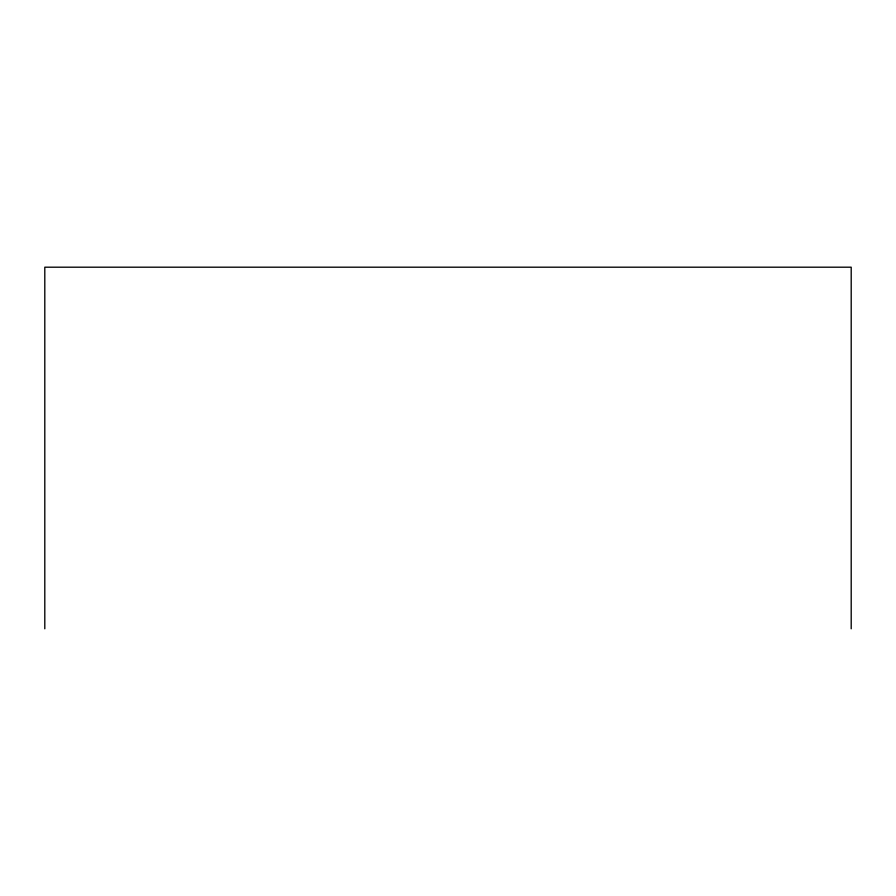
<?xml version="1.0" encoding="UTF-8"?>
<svg xmlns="http://www.w3.org/2000/svg" width="896" height="896" viewBox="0 0 896 896"><rect width="100%" height="100%" fill="white"/><g stroke="black" fill="none" stroke-linecap="round" stroke-linejoin="round"><path stroke-width="1.34" d="M851.2 628.802L851.2 267.198L44.8 267.198L44.8 628.802"/></g></svg>
